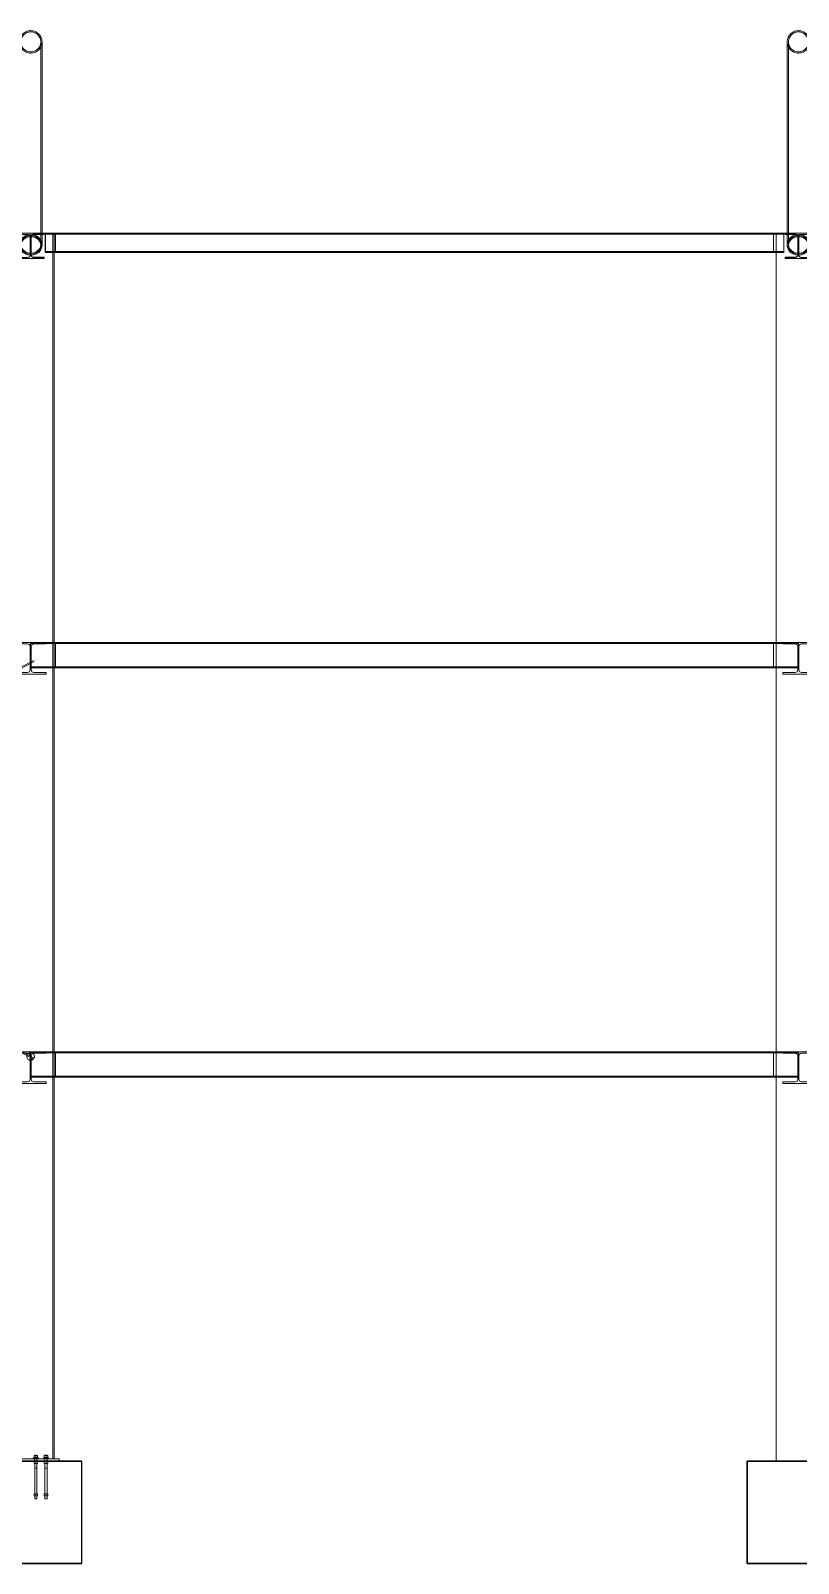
# Model space of a CAD drawing. Header units: millimetres. Extents: x -6949 to 83354, y -55091 to 16861.
# Drawn here: x 22500 to 30000, y -1000 to 13978 of the extents above; entities that cross this region are included whole.
import ezdxf

# ---------------------------------------------------------------- set-up
doc = ezdxf.new("R2010")
doc.units = ezdxf.units.MM
doc.linetypes.add('Tratteggio lungo', pattern=[9.525, 6.35, -3.175])
for name, color, linetype, lineweight in [('S-BEAM', 7, 'Continuous', 18), ('S-COLS', 7, 'Continuous', 18), ('S-FNDN', 7, 'Continuous', 25), ('S-FSTN', 7, 'Continuous', 18)]:
    doc.layers.add(name, color=color, linetype=linetype, lineweight=lineweight)

# ---------------------------------------------------------------- blocks, each defined once
blk = doc.blocks.new('Sezioni circolari cave-Pilastro - H457x12_5-414954-Est')
at = {"layer": 'S-COLS'}
for p, q in [((-228.5, 12000.000384), (228.5, 12000.000384)), ((228.5, 12000.000384), (-228.5, 12000.000384)), ((-215.5, 12000.000384), (-215.5, 0)), ((-215.5, 12000.000384), (215.5, 12000.000384)), ((215.5, 12000.000384), (-215.5, 12000.000384)), ((228.5, 0), (228.5, 12000.000384)), ((228.5, 0), (-228.5, 0)), ((-228.5, 0), (228.5, 0)), ((215.5, 0), (-215.5, 0)), ((-215.5, 0), (215.5, 0))]:
    blk.add_line(p, q, dxfattribs=at)
blk = doc.blocks.new('Sezioni circolari cave-Pilastro - H457x12_5-552739-Est')
at = {"layer": 'S-COLS'}
for p, q in [((-228.5, 12000.000256), (228.5, 12000.000256)), ((228.5, 12000.000256), (-228.5, 12000.000256)), ((-215.5, 12000.000256), (-215.5, 0.000128)), ((-215.5, 12000.000256), (215.5, 12000.000256)), ((215.5, 12000.000256), (-215.5, 12000.000256)), ((228.5, 0.000128), (228.5, 12000.000256)), ((228.5, 0.000128), (-228.5, 0.000128)), ((-228.5, 0.000128), (228.5, 0.000128)), ((215.5, 0.000128), (-215.5, 0.000128)), ((-215.5, 0.000128), (215.5, 0.000128))]:
    blk.add_line(p, q, dxfattribs=at)
blk = doc.blocks.new('h-wide flange beams - HE260A-400164-Est')
at = {"layer": 'S-BEAM'}
for p, q in [((0.00012, 3987.500128), (0.00012, 4000.000128)), ((0.00012, 4000.000128), (0.00012, 4000.000128)), ((0.00012, 4000.000128), (0.00012, 3987.500128)), ((0.00012, 4000.000128), (7500.00012, 4000.000128)), ((0.00012, 4000.000128), (7500.00012, 4000.000128)), ((7500.00012, 3987.500128), (0.00012, 3987.500128)), ((0.00012, 3963.500128), (0.00012, 3987.500128)), ((0.00012, 3987.500128), (0.00012, 3987.500128)), ((0.00012, 3987.500128), (0.00012, 3987.500128)), ((0.00012, 3987.500128), (0.00012, 3963.500128)), ((0.00012, 3987.500128), (7500.00012, 3987.500128)), ((0.00012, 3987.500128), (7500.00012, 3987.500128)), ((0.00012, 3786.500128), (0.00012, 3963.500128)), ((0.00012, 3963.500128), (0.00012, 3786.500128)), ((7500.00012, 3987.500128), (7500.00012, 4000.000128)), ((7500.00012, 4000.000128), (7500.00012, 4000.000128)), ((7500.00012, 4000.000128), (7500.00012, 3987.500128)), ((7500.00012, 3963.500128), (7500.00012, 3987.500128)), ((7500.00012, 3987.500128), (7500.00012, 3987.500128)), ((7500.00012, 3987.500128), (7500.00012, 3987.500128)), ((7500.00012, 3987.500128), (7500.00012, 3963.500128)), ((7500.00012, 3786.500128), (7500.00012, 3963.500128)), ((7500.00012, 3963.500128), (7500.00012, 3786.500128)), ((0.00012, 3762.500128), (0.00012, 3786.500128)), ((0.00012, 3786.500128), (0.00012, 3762.500128)), ((0.00012, 3762.500128), (7500.00012, 3762.500128)), ((0.00012, 3762.500128), (0.00012, 3750.000128)), ((0.00012, 3750.000128), (0.00012, 3762.500128)), ((0.00012, 3762.500128), (0.00012, 3762.500128)), ((0.00012, 3762.500128), (0.00012, 3762.500128)), ((7500.00012, 3762.500128), (0.00012, 3762.500128)), ((0.00012, 3762.500128), (7500.00012, 3762.500128)), ((0.00012, 3750.000128), (0.00012, 3750.000128)), ((0.00012, 3750.000128), (7500.00012, 3750.000128)), ((0.00012, 3750.000128), (7500.00012, 3750.000128)), ((7500.00012, 3762.500128), (7500.00012, 3786.500128)), ((7500.00012, 3786.500128), (7500.00012, 3762.500128)), ((7500.00012, 3762.500128), (7500.00012, 3762.500128)), ((7500.00012, 3762.500128), (7500.00012, 3762.500128)), ((7500.00012, 3762.500128), (7500.00012, 3750.000128)), ((7500.00012, 3750.000128), (7500.00012, 3762.500128)), ((7500.00012, 3750.000128), (7500.00012, 3750.000128))]:
    blk.add_line(p, q, dxfattribs=at)
blk = doc.blocks.new('h-wide flange beams - HE260A-419951-Est')
at = {"layer": 'S-BEAM'}
for p, q in [((30241.50108, 3987.5), (30241.50108, 4000)), ((30241.50108, 4000), (30241.50108, 4000)), ((30241.50108, 4000), (30241.50108, 3987.5)), ((37258.50108, 4000), (30241.50108, 4000)), ((37258.50108, 4000), (30241.50108, 4000)), ((37258.50108, 3987.5), (30241.50108, 3987.5)), ((30241.50108, 3963.5), (30241.50108, 3987.5)), ((30241.50108, 3987.5), (30241.50108, 3987.5)), ((30241.50108, 3987.5), (30241.50108, 3987.5)), ((30241.50108, 3987.5), (30241.50108, 3963.5)), ((37258.50108, 3987.5), (30241.50108, 3987.5)), ((37258.50108, 3987.5), (30241.50108, 3987.5)), ((30241.50108, 3786.5), (30241.50108, 3963.5)), ((30241.50108, 3963.5), (30241.50108, 3786.5)), ((37258.50108, 3987.5), (37258.50108, 4000)), ((37258.50108, 4000), (37258.50108, 4000)), ((37258.50108, 4000), (37258.50108, 3987.5)), ((37258.50108, 3963.5), (37258.50108, 3987.5)), ((37258.50108, 3987.5), (37258.50108, 3987.5)), ((37258.50108, 3987.5), (37258.50108, 3987.5)), ((37258.50108, 3987.5), (37258.50108, 3963.5)), ((37258.50108, 3786.5), (37258.50108, 3963.5)), ((37258.50108, 3963.5), (37258.50108, 3786.5)), ((30241.50108, 3762.5), (30241.50108, 3786.5)), ((30241.50108, 3786.5), (30241.50108, 3762.5)), ((30241.50108, 3762.5), (37258.50108, 3762.5)), ((30241.50108, 3762.5), (30241.50108, 3762.5)), ((30241.50108, 3762.5), (30241.50108, 3762.5)), ((30241.50108, 3762.5), (30241.50108, 3750)), ((30241.50108, 3750), (30241.50108, 3762.5)), ((30241.50108, 3762.5), (37258.50108, 3762.5)), ((37258.50108, 3762.5), (30241.50108, 3762.5)), ((30241.50108, 3750), (30241.50108, 3750)), ((37258.50108, 3750), (30241.50108, 3750)), ((37258.50108, 3750), (30241.50108, 3750)), ((37258.50108, 3762.5), (37258.50108, 3786.5)), ((37258.50108, 3786.5), (37258.50108, 3762.5)), ((37258.50108, 3762.5), (37258.50108, 3750)), ((37258.50108, 3750), (37258.50108, 3762.5)), ((37258.50108, 3762.5), (37258.50108, 3762.5)), ((37258.50108, 3762.5), (37258.50108, 3762.5)), ((37258.50108, 3750), (37258.50108, 3750))]:
    blk.add_line(p, q, dxfattribs=at)
blk = doc.blocks.new('h-wide flange beams - HE320A-420337-Est')
at = {"layer": 'S-BEAM'}
for p, q in [((7350.00024, 3984.5), (7350.00024, 4000)), ((7350.00024, 4000), (7650.00024, 4000)), ((7650.00024, 4000), (7350.00024, 4000)), ((7350.00024, 4000), (7350.00024, 3984.5)), ((7350.00024, 4000), (7350.00024, 4000)), ((7468.50024, 3984.5), (7350.00024, 3984.5)), ((7350.00024, 3984.5), (7468.50024, 3984.5)), ((7350.00024, 3984.5), (7350.00024, 3984.5)), ((7495.50024, 3732.5), (7495.50024, 3957.5)), ((7495.50024, 3957.5), (7495.50024, 3732.5)), ((7504.50024, 3957.5), (7504.50024, 3732.5)), ((7504.50024, 3732.5), (7504.50024, 3957.5)), ((7650.00024, 3984.5), (7531.50024, 3984.5)), ((7531.50024, 3984.5), (7650.00024, 3984.5)), ((7650.00024, 4000), (7650.00024, 3984.5)), ((7650.00024, 3984.5), (7650.00024, 4000)), ((7650.00024, 4000), (7650.00024, 4000)), ((7650.00024, 3984.5), (7650.00024, 3984.5)), ((7350.00024, 3705.5), (7468.50024, 3705.5)), ((7350.00024, 3690), (7350.00024, 3705.5)), ((7350.00024, 3705.5), (7350.00024, 3690)), ((7468.50024, 3705.5), (7350.00024, 3705.5)), ((7350.00024, 3705.5), (7350.00024, 3705.5)), ((7650.00024, 3690), (7350.00024, 3690)), ((7350.00024, 3690), (7650.00024, 3690)), ((7350.00024, 3690), (7350.00024, 3690)), ((7531.50024, 3705.5), (7650.00024, 3705.5)), ((7650.00024, 3705.5), (7531.50024, 3705.5)), ((7650.00024, 3705.5), (7650.00024, 3690)), ((7650.00024, 3690), (7650.00024, 3705.5)), ((7650.00024, 3705.5), (7650.00024, 3705.5)), ((7650.00024, 3690), (7650.00024, 3690))]:
    blk.add_line(p, q, dxfattribs=at)
for centre, start, end in [((7468.50024, 3957.5), 0, 90), ((7468.50024, 3957.5), 0, 90), ((7531.50024, 3957.5), 90, 180), ((7531.50024, 3957.5), 90, 180), ((7468.50024, 3732.5), 270, 360), ((7468.50024, 3732.5), 270, 0), ((7531.50024, 3732.5), 180, 270), ((7531.50024, 3732.5), 180, 270)]:
    blk.add_arc(centre, 27, start, end, dxfattribs=at)
blk = doc.blocks.new('h-wide flange beams - HE320A-552742-Est')
at = {"layer": 'S-BEAM'}
for p, q in [((22650.00072, 4000), (22350.00072, 4000)), ((22350.00072, 4000), (22350.00072, 3984.5)), ((22350.00072, 3984.5), (22350.00072, 4000)), ((22350.00072, 4000), (22650.00072, 4000)), ((22350.00072, 4000), (22350.00072, 4000)), ((22350.00072, 3984.5), (22468.50072, 3984.5)), ((22468.50072, 3984.5), (22350.00072, 3984.5)), ((22350.00072, 3984.5), (22350.00072, 3984.5)), ((22495.50072, 3957.5), (22495.50072, 3732.5)), ((22495.50072, 3732.5), (22495.50072, 3957.5)), ((22504.50072, 3732.5), (22504.50072, 3957.5)), ((22504.50072, 3957.5), (22504.50072, 3732.5)), ((22531.50072, 3984.5), (22650.00072, 3984.5)), ((22650.00072, 3984.5), (22531.50072, 3984.5)), ((22650.00072, 3984.5), (22650.00072, 4000)), ((22650.00072, 4000), (22650.00072, 3984.5)), ((22650.00072, 4000), (22650.00072, 4000)), ((22650.00072, 3984.5), (22650.00072, 3984.5)), ((22468.50072, 3705.5), (22350.00072, 3705.5)), ((22350.00072, 3705.5), (22350.00072, 3690)), ((22350.00072, 3690), (22350.00072, 3705.5)), ((22350.00072, 3705.5), (22468.50072, 3705.5)), ((22350.00072, 3705.5), (22350.00072, 3705.5)), ((22350.00072, 3690), (22650.00072, 3690)), ((22650.00072, 3690), (22350.00072, 3690)), ((22350.00072, 3690), (22350.00072, 3690)), ((22650.00072, 3705.5), (22531.50072, 3705.5)), ((22531.50072, 3705.5), (22650.00072, 3705.5)), ((22650.00072, 3690), (22650.00072, 3705.5)), ((22650.00072, 3705.5), (22650.00072, 3690)), ((22650.00072, 3705.5), (22650.00072, 3705.5)), ((22650.00072, 3690), (22650.00072, 3690))]:
    blk.add_line(p, q, dxfattribs=at)
for centre, start, end in [((22468.50072, 3957.5), 0, 90), ((22468.50072, 3957.5), 0, 90), ((22531.50072, 3957.5), 90, 180), ((22531.50072, 3957.5), 90, 180), ((22468.50072, 3732.5), 270, 0), ((22468.50072, 3732.5), 270, 0), ((22531.50072, 3732.5), 180, 270), ((22531.50072, 3732.5), 180, 270)]:
    blk.add_arc(centre, 27, start, end, dxfattribs=at)
blk = doc.blocks.new('h-wide flange beams - HE320A-552741-Est')
at = {"layer": 'S-BEAM'}
for p, q in [((37350.0012, 7984.500256), (37350.0012, 8000.000256)), ((37350.0012, 8000.000256), (37650.0012, 8000.000256)), ((37650.0012, 8000.000256), (37350.0012, 8000.000256)), ((37350.0012, 8000.000256), (37350.0012, 7984.500256)), ((37350.0012, 8000.000256), (37350.0012, 8000.000256)), ((37468.5012, 7984.500256), (37350.0012, 7984.500256)), ((37350.0012, 7984.500256), (37468.5012, 7984.500256)), ((37350.0012, 7984.500256), (37350.0012, 7984.500256)), ((37495.5012, 7732.500256), (37495.5012, 7957.500256)), ((37495.5012, 7957.500256), (37495.5012, 7732.500256)), ((37504.5012, 7957.500256), (37504.5012, 7732.500256)), ((37504.5012, 7732.500256), (37504.5012, 7957.500256)), ((37650.0012, 7984.500256), (37531.5012, 7984.500256)), ((37531.5012, 7984.500256), (37650.0012, 7984.500256)), ((37650.0012, 8000.000256), (37650.0012, 7984.500256)), ((37650.0012, 7984.500256), (37650.0012, 8000.000256)), ((37650.0012, 8000.000256), (37650.0012, 8000.000256)), ((37650.0012, 7984.500256), (37650.0012, 7984.500256)), ((37350.0012, 7705.500256), (37468.5012, 7705.500256)), ((37350.0012, 7690.000256), (37350.0012, 7705.500256)), ((37350.0012, 7705.500256), (37350.0012, 7690.000256)), ((37468.5012, 7705.500256), (37350.0012, 7705.500256)), ((37350.0012, 7705.500256), (37350.0012, 7705.500256)), ((37650.0012, 7690.000256), (37350.0012, 7690.000256)), ((37350.0012, 7690.000256), (37650.0012, 7690.000256)), ((37350.0012, 7690.000256), (37350.0012, 7690.000256)), ((37531.5012, 7705.500256), (37650.0012, 7705.500256)), ((37650.0012, 7705.500256), (37531.5012, 7705.500256)), ((37650.0012, 7705.500256), (37650.0012, 7690.000256)), ((37650.0012, 7690.000256), (37650.0012, 7705.500256)), ((37650.0012, 7705.500256), (37650.0012, 7705.500256)), ((37650.0012, 7690.000256), (37650.0012, 7690.000256))]:
    blk.add_line(p, q, dxfattribs=at)
for centre, start, end in [((37468.5012, 7957.500256), 0, 90), ((37468.5012, 7957.500256), 0, 90), ((37531.5012, 7957.500256), 90, 180), ((37531.5012, 7957.500256), 90, 180), ((37468.5012, 7732.500256), 270, 0), ((37468.5012, 7732.500256), 270, 0), ((37531.5012, 7732.500256), 180, 270), ((37531.5012, 7732.500256), 180, 270)]:
    blk.add_arc(centre, 27, start, end, dxfattribs=at)
blk = doc.blocks.new('h-wide flange beams - HE200A-552740-Est')
at = {"layer": 'S-BEAM'}
for p, q in [((30241.50108, 11990.000256), (30241.50108, 12000.000256)), ((30241.50108, 12000.000256), (30241.50108, 12000.000256)), ((30241.50108, 12000.000256), (30241.50108, 11990.000256)), ((37258.50108, 12000.000256), (30241.50108, 12000.000256)), ((37258.50108, 12000.000256), (30241.50108, 12000.000256)), ((37258.50108, 11990.000256), (30241.50108, 11990.000256)), ((30241.50108, 11972.000256), (30241.50108, 11990.000256)), ((30241.50108, 11990.000256), (30241.50108, 11990.000256)), ((30241.50108, 11990.000256), (30241.50108, 11990.000256)), ((30241.50108, 11990.000256), (30241.50108, 11972.000256)), ((37258.50108, 11990.000256), (30241.50108, 11990.000256)), ((37258.50108, 11990.000256), (30241.50108, 11990.000256)), ((37258.50108, 11990.000256), (37258.50108, 12000.000256)), ((37258.50108, 12000.000256), (37258.50108, 12000.000256)), ((37258.50108, 12000.000256), (37258.50108, 11990.000256)), ((37258.50108, 11972.000256), (37258.50108, 11990.000256)), ((37258.50108, 11990.000256), (37258.50108, 11990.000256)), ((37258.50108, 11990.000256), (37258.50108, 11990.000256)), ((37258.50108, 11990.000256), (37258.50108, 11972.000256)), ((30241.50108, 11838.000256), (30241.50108, 11972.000256)), ((30241.50108, 11972.000256), (30241.50108, 11838.000256)), ((30241.50108, 11820.000256), (30241.50108, 11838.000256)), ((30241.50108, 11838.000256), (30241.50108, 11820.000256)), ((37258.50108, 11838.000256), (37258.50108, 11972.000256)), ((37258.50108, 11972.000256), (37258.50108, 11838.000256)), ((37258.50108, 11820.000256), (37258.50108, 11838.000256)), ((37258.50108, 11838.000256), (37258.50108, 11820.000256)), ((30241.50108, 11820.000256), (37258.50108, 11820.000256)), ((30241.50108, 11820.000256), (30241.50108, 11820.000256)), ((30241.50108, 11820.000256), (30241.50108, 11820.000256)), ((30241.50108, 11820.000256), (30241.50108, 11810.000256)), ((30241.50108, 11810.000256), (30241.50108, 11820.000256)), ((30241.50108, 11820.000256), (37258.50108, 11820.000256)), ((37258.50108, 11820.000256), (30241.50108, 11820.000256)), ((30241.50108, 11810.000256), (30241.50108, 11810.000256)), ((37258.50108, 11810.000256), (30241.50108, 11810.000256)), ((37258.50108, 11810.000256), (30241.50108, 11810.000256)), ((37258.50108, 11820.000256), (37258.50108, 11810.000256)), ((37258.50108, 11810.000256), (37258.50108, 11820.000256)), ((37258.50108, 11820.000256), (37258.50108, 11820.000256)), ((37258.50108, 11820.000256), (37258.50108, 11820.000256)), ((37258.50108, 11810.000256), (37258.50108, 11810.000256))]:
    blk.add_line(p, q, dxfattribs=at)
blk = doc.blocks.new('h-wide flange beams - HE260A-424104-Est')
at = {"layer": 'S-BEAM'}
for p, q in [((-130, 11987.500256), (-130, 12000.000256)), ((-130, 12000.000256), (130, 12000.000256)), ((130, 12000.000256), (-130, 12000.000256)), ((-130, 12000.000256), (-130, 11987.500256)), ((-130, 12000.000256), (-130, 12000.000256)), ((-27.75, 11987.500256), (-130, 11987.500256)), ((-130, 11987.500256), (-27.75, 11987.500256)), ((-130, 11987.500256), (-130, 11987.500256)), ((130, 11987.500256), (27.75, 11987.500256)), ((27.75, 11987.500256), (130, 11987.500256)), ((130, 12000.000256), (130, 11987.500256)), ((130, 11987.500256), (130, 12000.000256)), ((130, 12000.000256), (130, 12000.000256)), ((130, 11987.500256), (130, 11987.500256)), ((-3.75, 11786.500256), (-3.75, 11963.500256)), ((-3.75, 11963.500256), (-3.75, 11786.500256)), ((3.75, 11963.500256), (3.75, 11786.500256)), ((3.75, 11786.500256), (3.75, 11963.500256)), ((-130, 11762.500256), (-27.75, 11762.500256)), ((-130, 11750.000256), (-130, 11762.500256)), ((-130, 11762.500256), (-130, 11750.000256)), ((-27.75, 11762.500256), (-130, 11762.500256)), ((-130, 11762.500256), (-130, 11762.500256)), ((130, 11750.000256), (-130, 11750.000256)), ((-130, 11750.000256), (130, 11750.000256)), ((-130, 11750.000256), (-130, 11750.000256)), ((27.75, 11762.500256), (130, 11762.500256)), ((130, 11762.500256), (27.75, 11762.500256)), ((130, 11762.500256), (130, 11750.000256)), ((130, 11750.000256), (130, 11762.500256)), ((130, 11762.500256), (130, 11762.500256)), ((130, 11750.000256), (130, 11750.000256))]:
    blk.add_line(p, q, dxfattribs=at)
for centre, start, end in [((-27.75, 11963.500256), 360, 90), ((-27.75, 11963.500256), 360, 90), ((27.75, 11963.500256), 90, 180), ((27.75, 11963.500256), 90, 180), ((-27.75, 11786.500256), 270, 360), ((-27.75, 11786.500256), 270, 360), ((27.75, 11786.500256), 180, 270), ((27.75, 11786.500256), 180, 270)]:
    blk.add_arc(centre, 24, start, end, dxfattribs=at)
blk = doc.blocks.new('h-wide flange beams - HE260A-552746-Est')
at = {"layer": 'S-BEAM'}
for p, q in [((-130, 11987.500256), (-130, 12000.000256)), ((-130, 12000.000256), (130, 12000.000256)), ((130, 12000.000256), (-130, 12000.000256)), ((-130, 12000.000256), (-130, 11987.500256)), ((-130, 12000.000256), (-130, 12000.000256)), ((-27.75, 11987.500256), (-130, 11987.500256)), ((-130, 11987.500256), (-27.75, 11987.500256)), ((-130, 11987.500256), (-130, 11987.500256)), ((130, 11987.500256), (27.75, 11987.500256)), ((27.75, 11987.500256), (130, 11987.500256)), ((130, 12000.000256), (130, 11987.500256)), ((130, 11987.500256), (130, 12000.000256)), ((130, 12000.000256), (130, 12000.000256)), ((130, 11987.500256), (130, 11987.500256)), ((-3.75, 11786.500256), (-3.75, 11963.500256)), ((-3.75, 11963.500256), (-3.75, 11786.500256)), ((3.75, 11963.500256), (3.75, 11786.500256)), ((3.75, 11786.500256), (3.75, 11963.500256)), ((-130, 11762.500256), (-27.75, 11762.500256)), ((-130, 11750.000256), (-130, 11762.500256)), ((-130, 11762.500256), (-130, 11750.000256)), ((-27.75, 11762.500256), (-130, 11762.500256)), ((-130, 11762.500256), (-130, 11762.500256)), ((130, 11750.000256), (-130, 11750.000256)), ((-130, 11750.000256), (130, 11750.000256)), ((-130, 11750.000256), (-130, 11750.000256)), ((27.75, 11762.500256), (130, 11762.500256)), ((130, 11762.500256), (27.75, 11762.500256)), ((130, 11762.500256), (130, 11750.000256)), ((130, 11750.000256), (130, 11762.500256)), ((130, 11762.500256), (130, 11762.500256)), ((130, 11750.000256), (130, 11750.000256))]:
    blk.add_line(p, q, dxfattribs=at)
for centre, start, end in [((-27.75, 11963.500256), 360, 90), ((-27.75, 11963.500256), 360, 90), ((27.75, 11963.500256), 90, 180), ((27.75, 11963.500256), 90, 180), ((-27.75, 11786.500256), 270, 360), ((-27.75, 11786.500256), 270, 360), ((27.75, 11786.500256), 180, 270), ((27.75, 11786.500256), 180, 270)]:
    blk.add_arc(centre, 24, start, end, dxfattribs=at)
blk = doc.blocks.new('h-wide flange beams - HE200A-424225-Est')
at = {"layer": 'S-BEAM'}
for p, q in [((7643.00036, 11990.000256), (7643.00036, 12000.000256)), ((7643.00036, 12000.000256), (7643.00036, 12000.000256)), ((7643.00036, 12000.000256), (7643.00036, 11990.000256)), ((14857.00036, 12000.000256), (7643.00036, 12000.000256)), ((14857.00036, 12000.000256), (7643.00036, 12000.000256)), ((14857.00036, 11990.000256), (7643.00036, 11990.000256)), ((7643.00036, 11972.000256), (7643.00036, 11990.000256)), ((7643.00036, 11990.000256), (7643.00036, 11990.000256)), ((7643.00036, 11990.000256), (7643.00036, 11990.000256)), ((7643.00036, 11990.000256), (7643.00036, 11972.000256)), ((14857.00036, 11990.000256), (7643.00036, 11990.000256)), ((14857.00036, 11990.000256), (7643.00036, 11990.000256)), ((14857.00036, 11990.000256), (14857.00036, 12000.000256)), ((14857.00036, 12000.000256), (14857.00036, 12000.000256)), ((14857.00036, 12000.000256), (14857.00036, 11990.000256)), ((14857.00036, 11972.000256), (14857.00036, 11990.000256)), ((14857.00036, 11990.000256), (14857.00036, 11990.000256)), ((14857.00036, 11990.000256), (14857.00036, 11990.000256)), ((14857.00036, 11990.000256), (14857.00036, 11972.000256)), ((7643.00036, 11838.000256), (7643.00036, 11972.000256)), ((7643.00036, 11972.000256), (7643.00036, 11838.000256)), ((7643.00036, 11820.000256), (7643.00036, 11838.000256)), ((7643.00036, 11838.000256), (7643.00036, 11820.000256)), ((14857.00036, 11838.000256), (14857.00036, 11972.000256)), ((14857.00036, 11972.000256), (14857.00036, 11838.000256)), ((14857.00036, 11820.000256), (14857.00036, 11838.000256)), ((14857.00036, 11838.000256), (14857.00036, 11820.000256)), ((7643.00036, 11820.000256), (14857.00036, 11820.000256)), ((7643.00036, 11820.000256), (7643.00036, 11820.000256)), ((7643.00036, 11820.000256), (7643.00036, 11820.000256)), ((7643.00036, 11820.000256), (7643.00036, 11810.000256)), ((7643.00036, 11810.000256), (7643.00036, 11820.000256)), ((7643.00036, 11820.000256), (14857.00036, 11820.000256)), ((14857.00036, 11820.000256), (7643.00036, 11820.000256)), ((7643.00036, 11810.000256), (7643.00036, 11810.000256)), ((14857.00036, 11810.000256), (7643.00036, 11810.000256)), ((14857.00036, 11810.000256), (7643.00036, 11810.000256)), ((14857.00036, 11820.000256), (14857.00036, 11810.000256)), ((14857.00036, 11810.000256), (14857.00036, 11820.000256)), ((14857.00036, 11820.000256), (14857.00036, 11820.000256)), ((14857.00036, 11820.000256), (14857.00036, 11820.000256)), ((14857.00036, 11810.000256), (14857.00036, 11810.000256))]:
    blk.add_line(p, q, dxfattribs=at)
blk = doc.blocks.new('M_Magrone-Rettangolare - 1800 x 1200 x 450mm-1744-Est')
at = {"layer": 'S-FNDN'}
for p, q in [((29500, 0), (30500, 0)), ((30500, 0), (29500, 0)), ((29500, 0), (29500, 0)), ((29500, 0), (29500, -1000)), ((29500, -1000), (29500, 0)), ((30500, 0), (30500, 0)), ((30500, -1000), (30500, 0)), ((30500, -1000), (30500, 0)), ((29500, -1000), (29500, -1000)), ((29500, -1000), (30500, -1000)), ((30500, -1000), (29500, -1000)), ((30500, -1000), (30500, -1000))]:
    blk.add_line(p, q, dxfattribs=at)
blk = doc.blocks.new('Travi HE - HE200A-543407-Est')
at = {"layer": 'S-BEAM'}
for p, q in [((22644, 11990), (22644, 12000)), ((22644, 12000), (22644, 12000)), ((22644, 12000), (22644, 11990)), ((22644, 12000), (29858, 12000)), ((22644, 12000), (29858, 12000)), ((29858, 11990), (22644, 11990)), ((22644, 11972), (22644, 11990)), ((22644, 11990), (22644, 11990)), ((22644, 11990), (22644, 11990)), ((22644, 11990), (22644, 11972)), ((22644, 11990), (29858, 11990)), ((22644, 11990), (29858, 11990)), ((29858, 11990), (29858, 12000)), ((29858, 12000), (29858, 12000)), ((29858, 12000), (29858, 11990)), ((29858, 11972), (29858, 11990)), ((29858, 11990), (29858, 11990)), ((29858, 11990), (29858, 11990)), ((29858, 11990), (29858, 11972)), ((22644, 11838), (22644, 11972)), ((22644, 11972), (22644, 11838)), ((22644, 11820), (22644, 11838)), ((22644, 11838), (22644, 11820)), ((29858, 11838), (29858, 11972)), ((29858, 11972), (29858, 11838)), ((29858, 11820), (29858, 11838)), ((29858, 11838), (29858, 11820)), ((22644, 11820), (29858, 11820)), ((22644, 11820), (22644, 11810)), ((22644, 11810), (22644, 11820)), ((22644, 11820), (22644, 11820)), ((22644, 11820), (22644, 11820)), ((29858, 11820), (22644, 11820)), ((22644, 11820), (29858, 11820)), ((22644, 11810), (22644, 11810)), ((22644, 11810), (29858, 11810)), ((22644, 11810), (29858, 11810)), ((29858, 11820), (29858, 11820)), ((29858, 11820), (29858, 11820)), ((29858, 11820), (29858, 11810)), ((29858, 11810), (29858, 11820)), ((29858, 11810), (29858, 11810))]:
    blk.add_line(p, q, dxfattribs=at)
blk = doc.blocks.new('219_1MM HOLLOW - 219_1MM HOLLOW-542601-Est')
at = {"layer": 'S-BEAM', "flags": 128}
for points in [[(-110, 13868), (-109, 13880), (-107, 13891), (-104, 13902), (-100, 13913), (-95, 13923), (-89, 13933), (-82, 13941), (-74, 13950), (-65, 13957), (-55, 13963), (-45, 13968), (-34, 13972), (-23, 13975), (-12, 13977), (-1, 13978), (0, 13978)], [(0, 13966), (-11, 13965), (-21, 13964), (-32, 13961), (-42, 13957), (-51, 13951), (-60, 13945), (-68, 13938), (-75, 13930), (-82, 13922), (-87, 13912), (-91, 13902), (-95, 13892), (-97, 13882), (-98, 13871), (-98, 13868)], [(0, 13978), (11, 13977), (23, 13976), (34, 13973), (44, 13969), (55, 13963), (64, 13957), (73, 13950), (81, 13942), (88, 13933), (95, 13924), (100, 13914), (104, 13903), (107, 13892), (109, 13881), (110, 13869), (110, 13868)], [(98, 13868), (97, 13879), (95, 13890), (92, 13900), (88, 13910), (83, 13920), (77, 13928), (70, 13937), (62, 13944), (53, 13950), (44, 13956), (34, 13960), (24, 13963), (13, 13965), (2, 13966), (0, 13966)], [(-110, 13868), (-110, 13868), (-110, 13866), (-110, 13863), (-110, 13859), (-110, 13854), (-110, 13847), (-110, 13839), (-110, 13830), (-110, 13820), (-110, 13809), (-110, 13796), (-110, 13783), (-110, 13768), (-110, 13752), (-110, 13735), (-110, 13716), (-110, 13697), (-110, 13676), (-110, 13654), (-110, 13631), (-110, 13607), (-110, 13581), (-110, 13555), (-110, 13527), (-110, 13498), (-110, 13468), (-110, 13436), (-110, 13404), (-110, 13370), (-110, 13336), (-110, 13300), (-110, 13263), (-110, 13224), (-110, 13185), (-110, 13145), (-110, 13103), (-110, 13060), (-110, 13016), (-110, 12971), (-110, 12925), (-110, 12878), (-110, 12830), (-110, 12780), (-110, 12729), (-110, 12678), (-110, 12625), (-110, 12571), (-110, 12516), (-110, 12460), (-110, 12403), (-110, 12344), (-110, 12285), (-110, 12225), (-110, 12163), (-110, 12101), (-110, 12037), (-110, 11972), (-110, 11907), (-110, 11879)], [(-110, 11889), (-110, 11955), (-110, 12020), (-110, 12084), (-110, 12147), (-110, 12209), (-110, 12269), (-110, 12329), (-110, 12388), (-110, 12445), (-110, 12501), (-110, 12557), (-110, 12611), (-110, 12664), (-110, 12716), (-110, 12767), (-110, 12817), (-110, 12865), (-110, 12913), (-110, 12959), (-110, 13005), (-110, 13049), (-110, 13092), (-110, 13134), (-110, 13175), (-110, 13214), (-110, 13253), (-110, 13290), (-110, 13326), (-110, 13361), (-110, 13395), (-110, 13428), (-110, 13460), (-110, 13490), (-110, 13519), (-110, 13547), (-110, 13574), (-110, 13600), (-110, 13625), (-110, 13648), (-110, 13670), (-110, 13691), (-110, 13711), (-110, 13730), (-110, 13748), (-110, 13764), (-110, 13779), (-110, 13793), (-110, 13806), (-110, 13817), (-110, 13828), (-110, 13837), (-110, 13845), (-110, 13852), (-110, 13858), (-110, 13862), (-110, 13865), (-110, 13868), (-110, 13868), (-110, 13868)], [(0, 13759), (-11, 13759), (-23, 13761), (-34, 13764), (-44, 13768), (-55, 13773), (-64, 13780), (-73, 13787), (-81, 13795), (-88, 13804), (-95, 13813), (-100, 13823), (-104, 13834), (-107, 13845), (-109, 13856), (-110, 13868), (-110, 13868)], [(-98, 13868), (-98, 13868), (-98, 13866), (-98, 13863), (-98, 13859), (-98, 13854), (-98, 13847), (-98, 13839), (-98, 13830), (-98, 13820), (-98, 13809), (-98, 13796), (-98, 13783), (-98, 13768), (-98, 13752), (-98, 13735), (-98, 13716), (-98, 13697), (-98, 13676), (-98, 13654), (-98, 13631), (-98, 13607), (-98, 13581), (-98, 13555), (-98, 13527), (-98, 13498), (-98, 13468), (-98, 13436), (-98, 13404), (-98, 13370), (-98, 13336), (-98, 13300), (-98, 13263), (-98, 13224), (-98, 13185), (-98, 13145), (-98, 13103), (-98, 13060), (-98, 13016), (-98, 12971), (-98, 12925), (-98, 12878), (-98, 12830), (-98, 12780), (-98, 12729), (-98, 12678), (-98, 12625), (-98, 12571), (-98, 12516), (-98, 12460), (-98, 12403), (-98, 12344), (-98, 12285), (-98, 12225), (-98, 12163), (-98, 12101), (-98, 12037), (-98, 11972), (-98, 11907), (-98, 11879)], [(-98, 11889), (-98, 11955), (-98, 12020), (-98, 12084), (-98, 12147), (-98, 12209), (-98, 12269), (-98, 12329), (-98, 12388), (-98, 12445), (-98, 12501), (-98, 12557), (-98, 12611), (-98, 12664), (-98, 12716), (-98, 12767), (-98, 12817), (-98, 12865), (-98, 12913), (-98, 12959), (-98, 13005), (-98, 13049), (-98, 13092), (-98, 13134), (-98, 13175), (-98, 13214), (-98, 13253), (-98, 13290), (-98, 13326), (-98, 13361), (-98, 13395), (-98, 13428), (-98, 13460), (-98, 13490), (-98, 13519), (-98, 13547), (-98, 13574), (-98, 13600), (-98, 13625), (-98, 13648), (-98, 13670), (-98, 13691), (-98, 13711), (-98, 13730), (-98, 13748), (-98, 13764), (-98, 13779), (-98, 13793), (-98, 13806), (-98, 13817), (-98, 13828), (-98, 13837), (-98, 13845), (-98, 13852), (-98, 13858), (-98, 13862), (-98, 13865), (-98, 13868), (-98, 13868), (-98, 13868)], [(-98, 13868), (-97, 13858), (-95, 13847), (-92, 13837), (-88, 13827), (-83, 13817), (-77, 13808), (-70, 13800), (-62, 13793), (-53, 13787), (-44, 13781), (-34, 13777), (-24, 13774), (-13, 13772), (-2, 13771), (0, 13771)], [(110, 13868), (109, 13857), (107, 13846), (104, 13835), (100, 13824), (95, 13814), (89, 13804), (82, 13795), (74, 13787), (65, 13780), (55, 13774), (45, 13769), (34, 13764), (23, 13761), (12, 13760), (1, 13759), (0, 13759)], [(0, 13771), (11, 13771), (21, 13773), (32, 13776), (42, 13780), (51, 13785), (60, 13792), (68, 13799), (75, 13807), (82, 13815), (87, 13825), (91, 13834), (95, 13845), (97, 13855), (98, 13866), (98, 13868)], [(98, 13868), (98, 13868), (98, 13866), (98, 13863), (98, 13859), (98, 13854), (98, 13847), (98, 13839), (98, 13830), (98, 13820), (98, 13809), (98, 13796), (98, 13783), (98, 13768), (98, 13752), (98, 13735), (98, 13716), (98, 13697), (98, 13676), (98, 13654), (98, 13631), (98, 13607), (98, 13581), (98, 13555), (98, 13527), (98, 13498), (98, 13468), (98, 13436), (98, 13404), (98, 13370), (98, 13336), (98, 13300), (98, 13263), (98, 13224), (98, 13185), (98, 13145), (98, 13103), (98, 13060), (98, 13016), (98, 12971), (98, 12925), (98, 12878), (98, 12830), (98, 12780), (98, 12729), (98, 12678), (98, 12625), (98, 12571), (98, 12516), (98, 12460), (98, 12403), (98, 12344), (98, 12285), (98, 12225), (98, 12163), (98, 12101), (98, 12037), (98, 11972), (98, 11907), (98, 11889)], [(98, 11879), (98, 11945), (98, 12010), (98, 12074), (98, 12137), (98, 12199), (98, 12260), (98, 12320), (98, 12379), (98, 12436), (98, 12493), (98, 12548), (98, 12603), (98, 12656), (98, 12708), (98, 12759), (98, 12809), (98, 12858), (98, 12906), (98, 12952), (98, 12998), (98, 13042), (98, 13085), (98, 13127), (98, 13168), (98, 13208), (98, 13247), (98, 13284), (98, 13321), (98, 13356), (98, 13390), (98, 13423), (98, 13455), (98, 13485), (98, 13515), (98, 13543), (98, 13570), (98, 13596), (98, 13621), (98, 13645), (98, 13667), (98, 13688), (98, 13708), (98, 13727), (98, 13745), (98, 13761), (98, 13777), (98, 13791), (98, 13804), (98, 13816), (98, 13826), (98, 13836), (98, 13844), (98, 13851), (98, 13857), (98, 13862), (98, 13865), (98, 13867), (98, 13868), (98, 13868)], [(110, 13868), (110, 13868), (110, 13866), (110, 13863), (110, 13859), (110, 13854), (110, 13847), (110, 13839), (110, 13830), (110, 13820), (110, 13809), (110, 13796), (110, 13783), (110, 13768), (110, 13752), (110, 13735), (110, 13716), (110, 13697), (110, 13676), (110, 13654), (110, 13631), (110, 13607), (110, 13581), (110, 13555), (110, 13527), (110, 13498), (110, 13468), (110, 13436), (110, 13404), (110, 13370), (110, 13336), (110, 13300), (110, 13263), (110, 13224), (110, 13185), (110, 13145), (110, 13103), (110, 13060), (110, 13016), (110, 12971), (110, 12925), (110, 12878), (110, 12830), (110, 12780), (110, 12729), (110, 12678), (110, 12625), (110, 12571), (110, 12516), (110, 12460), (110, 12403), (110, 12344), (110, 12285), (110, 12225), (110, 12163), (110, 12101), (110, 12037), (110, 11972), (110, 11907), (110, 11889)], [(110, 11879), (110, 11945), (110, 12010), (110, 12074), (110, 12137), (110, 12199), (110, 12260), (110, 12320), (110, 12379), (110, 12436), (110, 12493), (110, 12548), (110, 12603), (110, 12656), (110, 12708), (110, 12759), (110, 12809), (110, 12858), (110, 12906), (110, 12952), (110, 12998), (110, 13042), (110, 13085), (110, 13127), (110, 13168), (110, 13208), (110, 13247), (110, 13284), (110, 13321), (110, 13356), (110, 13390), (110, 13423), (110, 13455), (110, 13485), (110, 13515), (110, 13543), (110, 13570), (110, 13596), (110, 13621), (110, 13645), (110, 13667), (110, 13688), (110, 13708), (110, 13727), (110, 13745), (110, 13761), (110, 13777), (110, 13791), (110, 13804), (110, 13816), (110, 13826), (110, 13836), (110, 13844), (110, 13851), (110, 13857), (110, 13862), (110, 13865), (110, 13867), (110, 13868), (110, 13868)]]:
    blk.add_lwpolyline(points, dxfattribs=at)
at = {"layer": 'S-BEAM'}
for centre, major_axis, ratio, start_param, end_param in [((0, 11889), (-110, 0), 0.878342, 4.712389, 7.853982), ((0, 11889), (-110, 0), 0.878342, 1.570796, 4.712389), ((0, 11879), (110, 0), 0.877712, 1.570796, 4.712389), ((0, 11889), (-97.6, 0), 0.878342, 4.712389, 7.853982), ((0, 11879), (97.6, 0), 0.877712, 1.570796, 4.712389), ((0, 11879), (-110, 0), 0.877712, 1.570796, 4.712389), ((0, 11889), (-97.6, 0), 0.878342, 1.570796, 4.712389), ((0, 11879), (-97.6, 0), 0.877712, 1.570796, 4.712389)]:
    blk.add_ellipse(centre, major_axis=major_axis, ratio=ratio, start_param=start_param, end_param=end_param, dxfattribs=at)

msp = doc.modelspace()

# ---------------------------------------------------------------- linework, layer by layer
at = {"layer": 'S-BEAM'}
for p, q in [((22631, 12000), (22371, 12000)), ((22529, 11988), (22631, 11988)), ((22631, 11988), (22631, 12000)), ((22631, 12000), (22631, 12000)), ((22631, 11988), (22631, 11988)), ((30131, 12000), (29871, 12000)), ((29871, 12000), (29871, 11988)), ((29871, 12000), (29871, 12000)), ((29871, 11988), (29973, 11988)), ((29871, 11988), (29871, 11988)), ((22505, 11787), (22505, 11964)), ((29997, 11964), (29997, 11787)), ((22371, 11750), (22631, 11750)), ((22631, 11763), (22529, 11763)), ((22631, 11750), (22631, 11763)), ((22631, 11763), (22631, 11763)), ((22631, 11750), (22631, 11750)), ((29973, 11763), (29871, 11763)), ((29871, 11763), (29871, 11750)), ((29871, 11763), (29871, 11763)), ((29871, 11750), (30131, 11750)), ((29871, 11750), (29871, 11750)), ((15028, 3822), (22528, 7822)), ((15033, 3813), (22533, 7813)), ((22528, 3928), (19158, 5725)), ((22533, 3937), (19162, 5734))]:
    msp.add_line(p, q, dxfattribs=at)
for centre, start, end in [((22529, 11964), 90, 180), ((29973, 11964), 0, 90), ((22529, 11787), 180, 270), ((29973, 11787), 270, 0)]:
    msp.add_arc(centre, 24, start, end, dxfattribs=at)
at = {"layer": 'S-COLS'}
for p, q in [((22272, 12000), (22729, 12000)), ((22729, 12000), (22272, 12000)), ((22285, 12000), (22716, 12000)), ((22716, 12000), (22285, 12000)), ((22716, 20), (22716, 12000)), ((22729, 20), (22729, 12000)), ((22272, 20), (22729, 20)), ((22729, 20), (22272, 20)), ((22285, 20), (22716, 20)), ((22716, 20), (22285, 20))]:
    msp.add_line(p, q, dxfattribs=at)
at = {"layer": 'S-FNDN'}
for p, q in [((23000, 0), (22000, 0)), ((22350, 0), (22650, 0)), ((22350, 0), (22650, 0)), ((22650, 0), (22350, 0)), ((22650, 0), (23000, 0)), ((22650, 0), (23000, 0)), ((23000, 0), (22650, 0)), ((23000, 0), (23000, 0)), ((23000, 0), (23000, 0)), ((23000, 0), (23000, 0)), ((23000, -1000), (23000, 0)), ((23000, -1000), (23000, 0)), ((23000, 0), (23000, 0)), ((23000, 0), (23000, 0)), ((23000, 0), (23000, 0)), ((23000, -1000), (23000, 0)), ((23000, -1000), (23000, 0)), ((29500, 0), (29850, 0)), ((30500, 0), (29500, 0)), ((29500, 0), (29500, 0)), ((29500, 0), (29500, 0)), ((29500, 0), (29500, 0)), ((29500, 0), (29500, -1000)), ((29500, -1000), (29500, 0)), ((29500, 0), (29850, 0)), ((29850, 0), (29500, 0)), ((29500, 0), (29500, 0)), ((29500, 0), (29500, 0)), ((29500, 0), (29500, 0)), ((29500, 0), (29500, -1000)), ((29500, -1000), (29500, 0)), ((29500, 0), (30500, 0)), ((29850, 0), (29500, 0)), ((29500, 0), (29500, 0)), ((29500, 0), (29500, 0)), ((29500, 0), (29500, 0)), ((29500, 0), (29500, -1000)), ((29500, -1000), (29500, 0)), ((29850, 0), (30150, 0)), ((29850, 0), (30150, 0)), ((30150, 0), (29850, 0)), ((30150, 0), (29850, 0)), ((22000, -1000), (23000, -1000)), ((23000, -1000), (22000, -1000)), ((22000, -1000), (23000, -1000)), ((23000, -1000), (22000, -1000)), ((23000, -1000), (23000, -1000)), ((23000, -1000), (23000, -1000)), ((29500, -1000), (29500, -1000)), ((29500, -1000), (30500, -1000)), ((30500, -1000), (29500, -1000)), ((29500, -1000), (29500, -1000)), ((29500, -1000), (30500, -1000)), ((30500, -1000), (29500, -1000)), ((29500, -1000), (29500, -1000)), ((29500, -1000), (30500, -1000)), ((30500, -1000), (29500, -1000))]:
    msp.add_line(p, q, dxfattribs=at)
at = {"layer": 'S-FSTN'}
for p, q in [((21997, 20), (22754, 20)), ((22754, 0), (21997, 0)), ((22525, 30), (22575, 30)), ((22525, 30), (22525, 20)), ((22525, 30), (22575, 30)), ((22525, 30), (22525, 20)), ((22575, 20), (22525, 20)), ((22575, 20), (22525, 20)), ((22530, 35), (22530, 30)), ((22530, 35), (22571, 35)), ((22571, 35), (22530, 35)), ((22530, 35), (22530, 30)), ((22530, 35), (22571, 35)), ((22571, 35), (22530, 35)), ((22530, 30), (22571, 30)), ((22571, 30), (22530, 30)), ((22530, 30), (22571, 30)), ((22571, 30), (22530, 30)), ((22530, 0), (22530, -5)), ((22530, 0), (22571, 0)), ((22571, 0), (22530, 0)), ((22530, 0), (22530, -5)), ((22530, 0), (22571, 0)), ((22571, 0), (22530, 0)), ((22533, 55), (22550, 55)), ((22533, 55), (22533, 35)), ((22533, 55), (22550, 55)), ((22533, 55), (22533, 35)), ((22550, 35), (22533, 35)), ((22550, 35), (22533, 35)), ((22539, 30), (22539, 20)), ((22539, 30), (22561, 30)), ((22539, 30), (22561, 30)), ((22539, 30), (22539, 20)), ((22539, 30), (22561, 30)), ((22539, 30), (22561, 30)), ((22539, 20), (22561, 20)), ((22539, 20), (22561, 20)), ((22539, 20), (22561, 20)), ((22539, 20), (22561, 20)), ((22539, 20), (22539, 0)), ((22539, 20), (22539, 0)), ((22539, 20), (22561, 20)), ((22539, 20), (22561, 20)), ((22539, 20), (22561, 20)), ((22539, 20), (22561, 20)), ((22539, 0), (22561, 0)), ((22539, 0), (22561, 0)), ((22539, 0), (22561, 0)), ((22539, 0), (22561, 0)), ((22540, 57), (22540, 55)), ((22540, 57), (22560, 57)), ((22560, 57), (22540, 57)), ((22540, 57), (22540, 55)), ((22540, 57), (22560, 57)), ((22560, 57), (22540, 57)), ((22540, 55), (22560, 55)), ((22560, 55), (22540, 55)), ((22540, 55), (22560, 55)), ((22560, 55), (22540, 55)), ((22540, 30), (22540, 0)), ((22540, 30), (22560, 30)), ((22560, 30), (22540, 30)), ((22540, 30), (22540, 0)), ((22540, 30), (22560, 30)), ((22560, 30), (22540, 30)), ((22540, 0), (22560, 0)), ((22560, 0), (22540, 0)), ((22540, 0), (22560, 0)), ((22560, 0), (22540, 0)), ((22550, 55), (22567, 55)), ((22550, 55), (22550, 35)), ((22550, 55), (22550, 35)), ((22550, 55), (22567, 55)), ((22550, 55), (22550, 35)), ((22550, 55), (22550, 35)), ((22567, 35), (22550, 35)), ((22567, 35), (22550, 35)), ((22560, 55), (22560, 57)), ((22560, 55), (22560, 57)), ((22560, 0), (22560, 30)), ((22560, 0), (22560, 30)), ((22561, 20), (22561, 30)), ((22561, 20), (22561, 30)), ((22561, 0), (22561, 20)), ((22561, 0), (22561, 20)), ((22567, 55), (22567, 35)), ((22567, 55), (22567, 35)), ((22571, 30), (22571, 35)), ((22571, 30), (22571, 35)), ((22571, -5), (22571, 0)), ((22571, -5), (22571, 0)), ((22575, 30), (22575, 20)), ((22575, 30), (22575, 20)), ((22625, 30), (22675, 30)), ((22625, 30), (22625, 20)), ((22625, 30), (22675, 30)), ((22625, 30), (22625, 20)), ((22675, 20), (22625, 20)), ((22675, 20), (22625, 20)), ((22630, 35), (22630, 30)), ((22630, 35), (22671, 35)), ((22671, 35), (22630, 35)), ((22630, 35), (22630, 30)), ((22630, 35), (22671, 35)), ((22671, 35), (22630, 35)), ((22630, 30), (22671, 30)), ((22671, 30), (22630, 30)), ((22630, 30), (22671, 30)), ((22671, 30), (22630, 30)), ((22630, 0), (22630, -5)), ((22630, 0), (22671, 0)), ((22671, 0), (22630, 0)), ((22630, 0), (22630, -5)), ((22630, 0), (22671, 0)), ((22671, 0), (22630, 0)), ((22633, 55), (22650, 55)), ((22633, 55), (22633, 35)), ((22633, 55), (22650, 55)), ((22633, 55), (22633, 35)), ((22650, 35), (22633, 35)), ((22650, 35), (22633, 35)), ((22639, 30), (22639, 20)), ((22639, 30), (22661, 30)), ((22639, 30), (22661, 30)), ((22639, 30), (22639, 20)), ((22639, 30), (22661, 30)), ((22639, 30), (22661, 30)), ((22639, 20), (22661, 20)), ((22639, 20), (22661, 20)), ((22639, 20), (22661, 20)), ((22639, 20), (22661, 20)), ((22639, 20), (22639, 0)), ((22639, 20), (22639, 0)), ((22639, 20), (22661, 20)), ((22639, 20), (22661, 20)), ((22639, 20), (22661, 20)), ((22639, 20), (22661, 20)), ((22639, 0), (22661, 0)), ((22639, 0), (22661, 0)), ((22639, 0), (22661, 0)), ((22639, 0), (22661, 0)), ((22640, 57), (22640, 55)), ((22640, 57), (22660, 57)), ((22660, 57), (22640, 57)), ((22640, 57), (22640, 55)), ((22640, 57), (22660, 57)), ((22660, 57), (22640, 57)), ((22640, 55), (22660, 55)), ((22660, 55), (22640, 55)), ((22640, 55), (22660, 55)), ((22660, 55), (22640, 55)), ((22640, 30), (22640, 0)), ((22640, 30), (22660, 30)), ((22660, 30), (22640, 30)), ((22640, 30), (22640, 0)), ((22640, 30), (22660, 30)), ((22660, 30), (22640, 30)), ((22640, 0), (22660, 0)), ((22660, 0), (22640, 0)), ((22640, 0), (22660, 0)), ((22660, 0), (22640, 0)), ((22650, 55), (22667, 55)), ((22650, 55), (22650, 35)), ((22650, 55), (22650, 35)), ((22650, 55), (22667, 55)), ((22650, 55), (22650, 35)), ((22650, 55), (22650, 35)), ((22667, 35), (22650, 35)), ((22667, 35), (22650, 35)), ((22660, 55), (22660, 57)), ((22660, 55), (22660, 57)), ((22660, 0), (22660, 30)), ((22660, 0), (22660, 30)), ((22661, 20), (22661, 30)), ((22661, 20), (22661, 30)), ((22661, 0), (22661, 20)), ((22661, 0), (22661, 20)), ((22667, 55), (22667, 35)), ((22667, 55), (22667, 35)), ((22671, 30), (22671, 35)), ((22671, 30), (22671, 35)), ((22671, -5), (22671, 0)), ((22671, -5), (22671, 0)), ((22675, 30), (22675, 20)), ((22675, 30), (22675, 20)), ((22779, 20), (22754, 20)), ((22779, 20), (22754, 20)), ((22754, 0), (22779, 0)), ((22779, 0), (22754, 0)), ((22779, 0), (22779, 20)), ((22530, -5), (22571, -5)), ((22571, -5), (22530, -5)), ((22530, -5), (22571, -5)), ((22571, -5), (22530, -5)), ((22533, -5), (22550, -5)), ((22533, -5), (22533, -25)), ((22533, -5), (22550, -5)), ((22533, -5), (22533, -25)), ((22550, -25), (22533, -25)), ((22550, -25), (22533, -25)), ((22540, -25), (22540, -70)), ((22540, -25), (22560, -25)), ((22560, -25), (22540, -25)), ((22540, -25), (22540, -70)), ((22540, -25), (22560, -25)), ((22560, -25), (22540, -25)), ((22540, -70), (22540, -320)), ((22540, -70), (22560, -70)), ((22560, -70), (22540, -70)), ((22540, -70), (22560, -70)), ((22560, -70), (22540, -70)), ((22540, -70), (22540, -320)), ((22540, -70), (22560, -70)), ((22560, -70), (22540, -70)), ((22540, -70), (22560, -70)), ((22560, -70), (22540, -70)), ((22550, -5), (22567, -5)), ((22550, -5), (22550, -25)), ((22550, -5), (22550, -25)), ((22550, -5), (22567, -5)), ((22550, -5), (22550, -25)), ((22550, -5), (22550, -25)), ((22567, -25), (22550, -25)), ((22567, -25), (22550, -25)), ((22560, -70), (22560, -25)), ((22560, -70), (22560, -25)), ((22560, -320), (22560, -70)), ((22560, -320), (22560, -70)), ((22567, -5), (22567, -25)), ((22567, -5), (22567, -25)), ((22630, -5), (22671, -5)), ((22671, -5), (22630, -5)), ((22630, -5), (22671, -5)), ((22671, -5), (22630, -5)), ((22633, -5), (22650, -5)), ((22633, -5), (22633, -25)), ((22633, -5), (22650, -5)), ((22633, -5), (22633, -25)), ((22650, -25), (22633, -25)), ((22650, -25), (22633, -25)), ((22640, -25), (22640, -70)), ((22640, -25), (22660, -25)), ((22660, -25), (22640, -25)), ((22640, -25), (22640, -70)), ((22640, -25), (22660, -25)), ((22660, -25), (22640, -25)), ((22640, -70), (22640, -320)), ((22640, -70), (22660, -70)), ((22660, -70), (22640, -70)), ((22640, -70), (22660, -70)), ((22660, -70), (22640, -70)), ((22640, -70), (22640, -320)), ((22640, -70), (22660, -70)), ((22660, -70), (22640, -70)), ((22640, -70), (22660, -70)), ((22660, -70), (22640, -70)), ((22650, -5), (22667, -5)), ((22650, -5), (22650, -25)), ((22650, -5), (22650, -25)), ((22650, -5), (22667, -5)), ((22650, -5), (22650, -25)), ((22650, -5), (22650, -25)), ((22667, -25), (22650, -25)), ((22667, -25), (22650, -25)), ((22660, -70), (22660, -25)), ((22660, -70), (22660, -25)), ((22660, -320), (22660, -70)), ((22660, -320), (22660, -70)), ((22667, -5), (22667, -25)), ((22667, -5), (22667, -25)), ((22533, -320), (22550, -320)), ((22533, -320), (22533, -341)), ((22533, -320), (22550, -320)), ((22533, -320), (22533, -341)), ((22550, -341), (22533, -341)), ((22550, -341), (22533, -341)), ((22540, -320), (22560, -320)), ((22560, -320), (22540, -320)), ((22540, -320), (22560, -320)), ((22560, -320), (22540, -320)), ((22540, -341), (22540, -368)), ((22540, -341), (22560, -341)), ((22560, -341), (22540, -341)), ((22540, -341), (22540, -368)), ((22540, -341), (22560, -341)), ((22560, -341), (22540, -341)), ((22540, -368), (22560, -368)), ((22560, -368), (22540, -368)), ((22540, -368), (22560, -368)), ((22560, -368), (22540, -368)), ((22550, -320), (22567, -320)), ((22550, -320), (22550, -341)), ((22550, -320), (22550, -341)), ((22550, -320), (22567, -320)), ((22550, -320), (22550, -341)), ((22550, -320), (22550, -341)), ((22567, -341), (22550, -341)), ((22567, -341), (22550, -341)), ((22560, -368), (22560, -341)), ((22560, -368), (22560, -341)), ((22567, -320), (22567, -341)), ((22567, -320), (22567, -341)), ((22633, -320), (22650, -320)), ((22633, -320), (22633, -341)), ((22633, -320), (22650, -320)), ((22633, -320), (22633, -341)), ((22650, -341), (22633, -341)), ((22650, -341), (22633, -341)), ((22640, -320), (22660, -320)), ((22660, -320), (22640, -320)), ((22640, -320), (22660, -320)), ((22660, -320), (22640, -320)), ((22640, -341), (22640, -368)), ((22640, -341), (22660, -341)), ((22660, -341), (22640, -341)), ((22640, -341), (22640, -368)), ((22640, -341), (22660, -341)), ((22660, -341), (22640, -341)), ((22640, -368), (22660, -368)), ((22660, -368), (22640, -368)), ((22640, -368), (22660, -368)), ((22660, -368), (22640, -368)), ((22650, -320), (22667, -320)), ((22650, -320), (22650, -341)), ((22650, -320), (22650, -341)), ((22650, -320), (22667, -320)), ((22650, -320), (22650, -341)), ((22650, -320), (22650, -341)), ((22667, -341), (22650, -341)), ((22667, -341), (22650, -341)), ((22660, -368), (22660, -341)), ((22660, -368), (22660, -341)), ((22667, -320), (22667, -341)), ((22667, -320), (22667, -341))]:
    msp.add_line(p, q, dxfattribs=at)
at = {"layer": 'S-FSTN', "color": 1, "linetype": 'Tratteggio lungo', "true_color": 0xff0000}
for start, end in [(0, 180), (180, 360)]:
    msp.add_arc((22500, 3953), 36.6, start, end, dxfattribs=at)

# ---------------------------------------------------------------- block references
at = {"layer": 'S-BEAM'}
for name, p in [('219_1MM HOLLOW - 219_1MM HOLLOW-542601-Est', (22501, 0)), ('219_1MM HOLLOW - 219_1MM HOLLOW-542601-Est', (30001, 0)), ('h-wide flange beams - HE260A-424104-Est', (22500, 0)), ('h-wide flange beams - HE260A-552746-Est', (22500, 0)), ('h-wide flange beams - HE200A-424225-Est', (15000, 0)), ('h-wide flange beams - HE200A-424225-Est', (15000, 0)), ('h-wide flange beams - HE200A-424225-Est', (15000, 0)), ('h-wide flange beams - HE200A-424225-Est', (15000, 0)), ('h-wide flange beams - HE200A-424225-Est', (15000, 0)), ('h-wide flange beams - HE200A-424225-Est', (15000, 0)), ('Travi HE - HE200A-543407-Est', (0, 0)), ('Travi HE - HE200A-543407-Est', (0, 0)), ('Travi HE - HE200A-543407-Est', (0, 0)), ('Travi HE - HE200A-543407-Est', (0, 0)), ('Travi HE - HE200A-543407-Est', (0, 0)), ('Travi HE - HE200A-543407-Est', (0, 0)), ('Travi HE - HE200A-543407-Est', (0, 0)), ('h-wide flange beams - HE200A-552740-Est', (-7500, 0)), ('h-wide flange beams - HE200A-552740-Est', (-7500, 0)), ('h-wide flange beams - HE200A-552740-Est', (-7500, 0)), ('h-wide flange beams - HE200A-552740-Est', (-7500, 0)), ('h-wide flange beams - HE260A-424104-Est', (30000, 0)), ('h-wide flange beams - HE260A-552746-Est', (30000, 0)), ('h-wide flange beams - HE320A-420337-Est', (15000, 4000)), ('h-wide flange beams - HE320A-552741-Est', (-15000, 0)), ('h-wide flange beams - HE260A-400164-Est', (22500, 4000)), ('h-wide flange beams - HE260A-400164-Est', (22500, 4000)), ('h-wide flange beams - HE260A-400164-Est', (22500, 4000)), ('h-wide flange beams - HE260A-400164-Est', (22500, 4000)), ('h-wide flange beams - HE260A-400164-Est', (22500, 4000)), ('h-wide flange beams - HE260A-400164-Est', (22500, 4000)), ('h-wide flange beams - HE260A-419951-Est', (-7500, 4000)), ('h-wide flange beams - HE260A-419951-Est', (-7500, 4000)), ('h-wide flange beams - HE260A-419951-Est', (-7500, 4000)), ('h-wide flange beams - HE260A-419951-Est', (-7500, 4000)), ('h-wide flange beams - HE320A-420337-Est', (22500, 4000)), ('h-wide flange beams - HE320A-552741-Est', (-7500, 0)), ('h-wide flange beams - HE320A-552742-Est', (0, 0)), ('h-wide flange beams - HE320A-552742-Est', (0, 0)), ('h-wide flange beams - HE260A-400164-Est', (22500, 0)), ('h-wide flange beams - HE260A-400164-Est', (22500, 0)), ('h-wide flange beams - HE260A-400164-Est', (22500, 0)), ('h-wide flange beams - HE260A-400164-Est', (22500, 0)), ('h-wide flange beams - HE260A-400164-Est', (22500, 0)), ('h-wide flange beams - HE260A-400164-Est', (22500, 0)), ('h-wide flange beams - HE260A-419951-Est', (-7500, 0)), ('h-wide flange beams - HE260A-419951-Est', (-7500, 0)), ('h-wide flange beams - HE260A-419951-Est', (-7500, 0)), ('h-wide flange beams - HE260A-419951-Est', (-7500, 0)), ('h-wide flange beams - HE320A-420337-Est', (22500, 0))]:
    msp.add_blockref(name, p, dxfattribs=at)
at = {"layer": 'S-BEAM', "extrusion": (0, 0, -1)}
msp.add_blockref('h-wide flange beams - HE320A-420337-Est', (-37500, 0), dxfattribs=at)
at = {"layer": 'S-COLS'}
for name in ['Sezioni circolari cave-Pilastro - H457x12_5-414954-Est', 'Sezioni circolari cave-Pilastro - H457x12_5-414954-Est', 'Sezioni circolari cave-Pilastro - H457x12_5-414954-Est', 'Sezioni circolari cave-Pilastro - H457x12_5-552739-Est', 'Sezioni circolari cave-Pilastro - H457x12_5-414954-Est']:
    msp.add_blockref(name, (30000, 0), dxfattribs=at)
at = {"layer": 'S-FNDN'}
for p in [(-7500, 0), (0, 0)]:
    msp.add_blockref('M_Magrone-Rettangolare - 1800 x 1200 x 450mm-1744-Est', p, dxfattribs=at)

doc.saveas('drawing.dxf')
